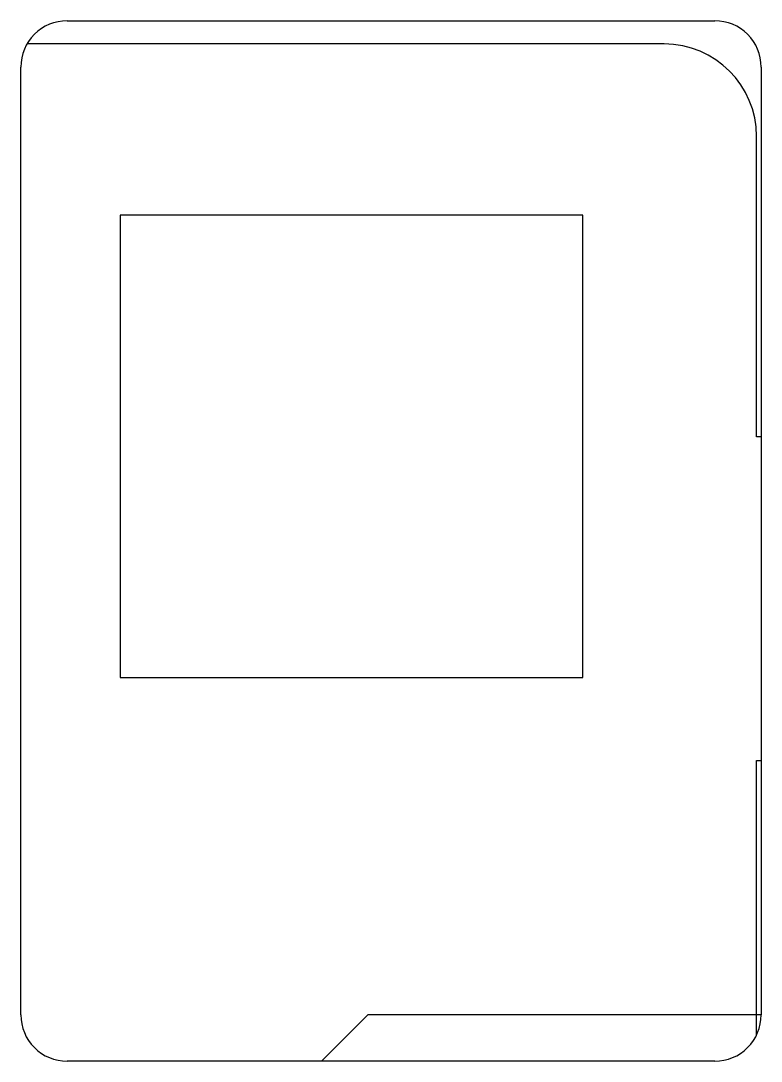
# Model space of a CAD drawing. Header units: millimetres. Extents: x 5 to 292, y 5 to 205.
# Drawn here: x 114.61 to 122.61, y 117.23 to 128.48 of the extents above; entities that cross this region are included whole.
import ezdxf

# ---------------------------------------------------------------- set-up
doc = ezdxf.new("R2010")
doc.units = ezdxf.units.MM

msp = doc.modelspace()

# ---------------------------------------------------------------- linework, layer by layer
at = {"color": 7, "linetype": 'Continuous', "lineweight": 25}
for p, q in [((115.115, 128.482), (122.115, 128.482)), ((121.565, 128.232), (114.681, 128.232)), ((114.615, 117.732), (114.615, 127.982)), ((122.615, 127.982), (122.615, 117.732)), ((122.565, 123.982), (122.565, 127.232)), ((120.688, 126.381), (115.688, 126.381)), ((115.688, 126.381), (115.688, 121.381)), ((120.688, 126.381), (115.688, 126.381)), ((115.688, 126.381), (115.688, 126.381)), ((120.688, 121.381), (120.688, 126.381)), ((120.688, 126.381), (120.688, 126.381)), ((122.615, 123.982), (122.565, 123.982)), ((115.688, 121.381), (120.688, 121.381)), ((122.565, 120.482), (122.615, 120.482)), ((122.565, 117.513), (122.565, 120.482)), ((118.365, 117.732), (117.865, 117.232)), ((122.615, 117.732), (118.365, 117.732)), ((122.615, 117.732), (122.565, 117.732)), ((122.115, 117.232), (115.115, 117.232))]:
    msp.add_line(p, q, dxfattribs=at)
for centre, radius, start, end in [((115.113, 127.984), 0.498, 89.8253, 180.1747), ((122.116, 127.984), 0.498, 359.8253, 90.1747), ((121.565, 127.232), 1, 360, 90), ((121.565, 127.232), 1, 360, 90), ((115.113, 117.731), 0.498, 179.8253, 270.1747), ((122.116, 117.731), 0.498, 269.8253, 0.1747)]:
    msp.add_arc(centre, radius, start, end, dxfattribs=at)

doc.saveas('drawing.dxf')
